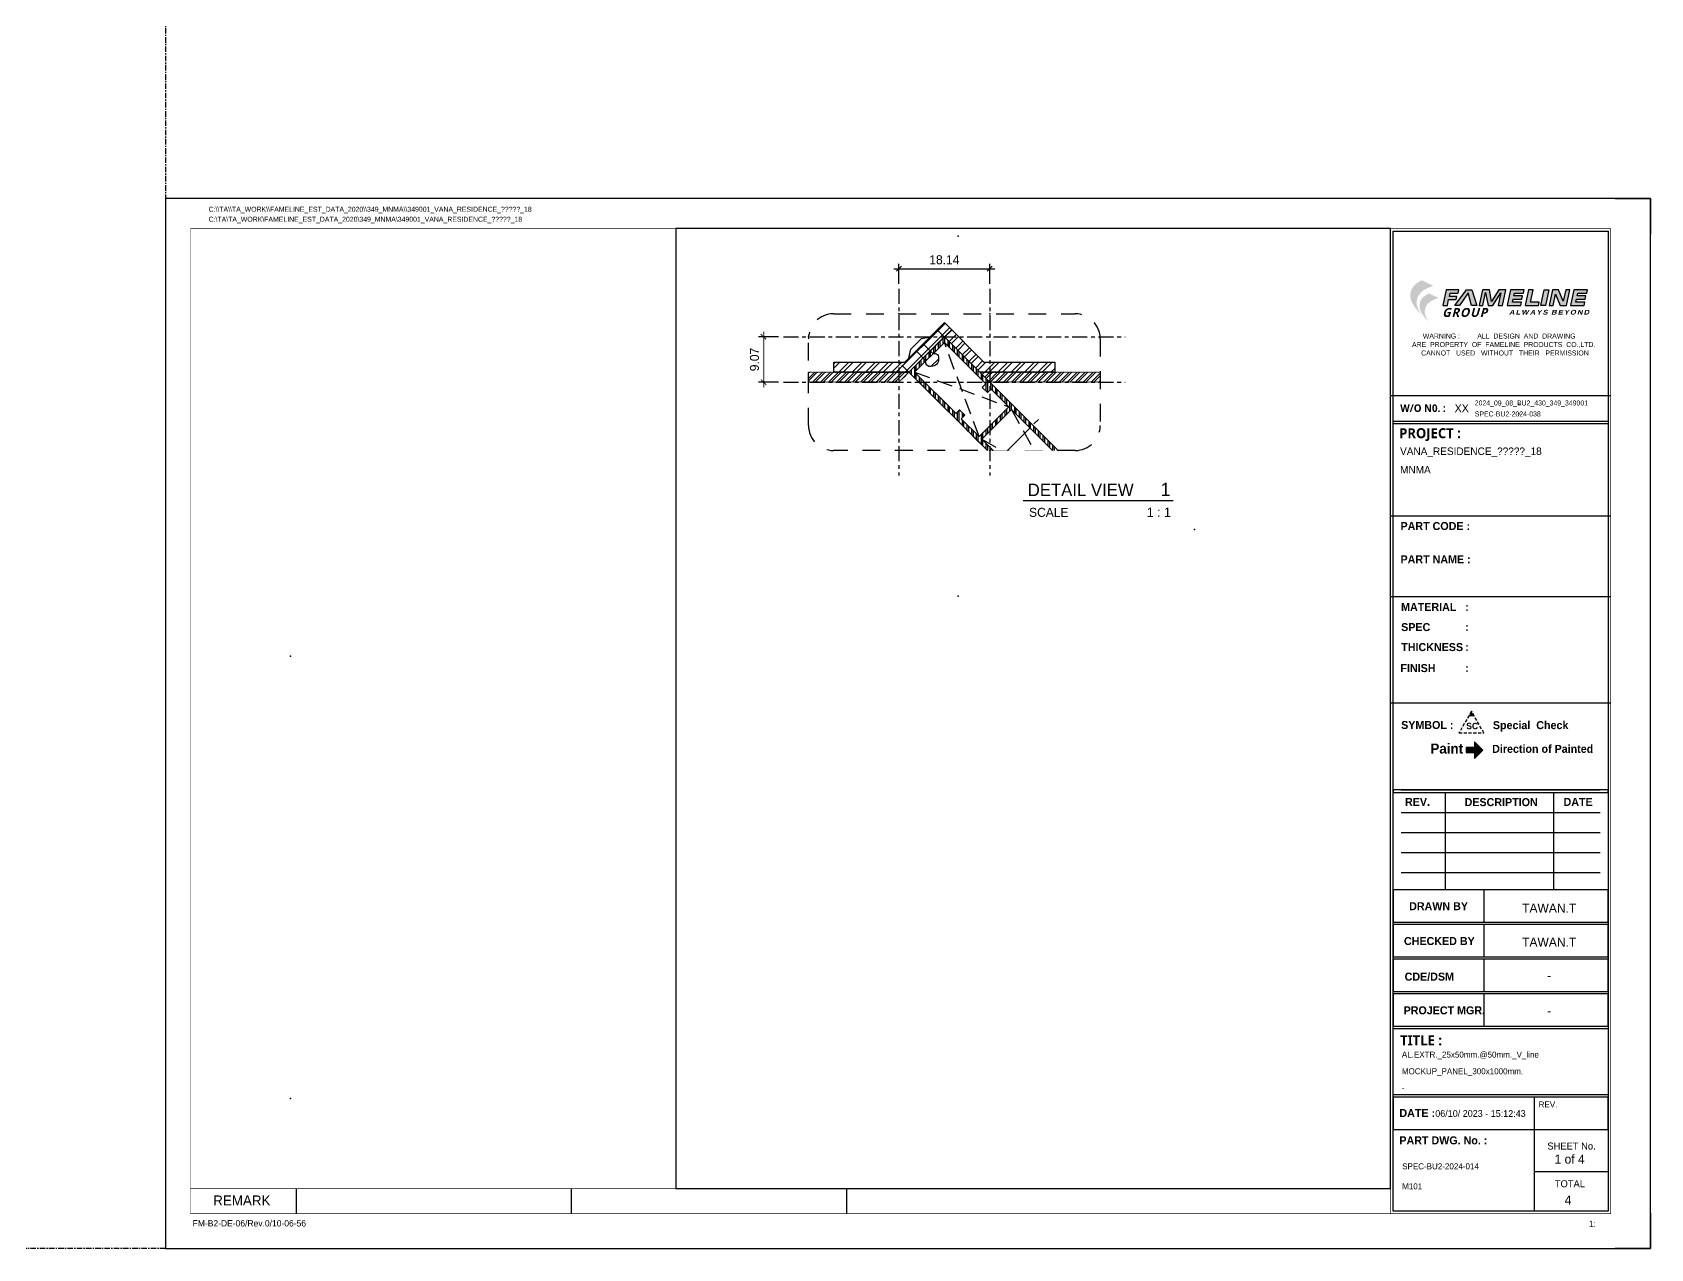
# Model space of a CAD drawing. Header units: millimetres. Extents: x -244126 to 368105, y -173968 to 259060.
# Drawn here: x -6810.9 to -6487.3, y 4444.5 to 4687.7 of the extents above; entities that cross this region are included whole.
import ezdxf
from ezdxf.enums import TextEntityAlignment as Align
from ezdxf.xclip import XClip

# ---------------------------------------------------------------- set-up
doc = ezdxf.new("R2010")
doc.units = ezdxf.units.MM
doc.header["$MEASUREMENT"] = 0
doc.header["$XCLIPFRAME"] = 0
for name, pattern in [('005_GG_TA_LINE', [13.75, 5, -1.25, 1.25, -1.25, 5]), ('ACAD_ISO04W100', [30, 24, -3, 0, -3]), ('BORDER2', [22.225, 6.35, -3.175, 6.35, -3.175, 0, -3.175]), ('CENTER', [2, 1.25, -0.25, 0.25, -0.25]), ('HIDDEN', [9.525, 6.35, -3.175]), ('TA_G_001.00_GG_TA_L_INE', [2.95, 1.1, -0.25, 0.25, -0.25, 1.1]), ('TA_GL_000.00010', [0.000275, 0.0001, -2.5e-05, 2.5e-05, -2.5e-05, 0.0001]), ('TA_GL_003.00000', [8.25, 3, -0.75, 0.75, -0.75, 3]), ('TA_HL_001.00', [6.5, 3.55, -2.95])]:
    doc.linetypes.add(name, pattern=pattern)
for name, color, linetype in [('000 - D I M', 6, 'Continuous'), ('000 - D I M 0.25', 6, 'Continuous'), ('000 - GRID', 8, 'CENTER'), ('000 - H A T C H', 8, 'Continuous'), ('000 - H I D D E N', 7, 'Continuous'), ('000 - L I N E 0.1', 1, 'Continuous'), ('000 - SYMBOL CON', 1, 'Continuous'), ('000 - T E X T', 4, 'Continuous'), ('000 - TITLEBLOCK', 4, 'Continuous'), ('000 - WIPEOUT', 250, 'Continuous'), ('001 - ASCESSORIES', 1, 'Continuous'), ('A04_TUBE SERIES', 7, 'Continuous'), ('FL-Support ii', 5, 'Continuous'), ('T E X T', 4, 'Continuous')]:
    doc.layers.add(name, color=color, linetype=linetype)
doc.styles.add('BROWALLIA', font='BrowalliaUPC.ttf')
doc.styles.add('century gothic111111', font='CordiaUPC.ttf')
doc.styles.add('Cetury Gothic', font='GOTHIC.TTF')
doc.styles.add('CORDIA', font='cordia.shx')
doc.styles.add('MtXpl_Century_Gothic', font='GOTHICB.TTF')
doc.styles.add('MtXpl_Malgun_Gothic', font='malgunbd.ttf')
doc.styles.add('TA', font='Cordia New.ttf', dxfattribs={"height": 4.5})
doc.dimstyles.new('DIM E-E', dxfattribs={"dimscale": 2, "dimtxt": 0.18, "dimasz": 0.1, "dimexe": 0.1, "dimexo": 0.1, "dimgap": 0.09, "dimtad": 1, "dimtoh": 1, "dimzin": 0, "dimdsep": 46, "dimtxsty": 'CORDIA', "dimblk": 'OBLIQUE', "dimcen": 0.1, "dimdle": 0.1, "dimclrd": 40, "dimclre": 140, "dimclrt": 3, "dimadec": 0, "dimazin": 0, "dimtfac": 1, "dimtix": 1, "dimtmove": 2, "dimatfit": 3, "dimfxl": 1, "dimtolj": 1, "dimtzin": 0, "dimarcsym": 0})
pattern_1 = [(45, (-815.4195, -1655.0021), (-0.79549513, 0.79549513), []), (45, (-814.8891, -1655.0021), (-0.79549513, 0.79549513), [])]

# ---------------------------------------------------------------- blocks, each defined once
blk = doc.blocks.new('A$Cfd196da9')
at = {"color": 0, "linetype": 'ByBlock', "const_width": 0.1}
blk.add_lwpolyline([(-143.5, -98), (96.5, -98), (96.5, 99), (-143.5, 99)], close=True, dxfattribs=at)
blk = doc.blocks.new('NEW LOGO FAMELINE')
h = blk.add_hatch(color=3)
h.dxf.hatch_style = 1
h.set_gradient(color1=(51, 51, 51), color2=(132, 132, 132), tint=1, name='INVHEMISPHERICAL')
edge = h.paths.add_edge_path()
edge.add_spline(control_points=[(167, -151.3), (166.2, -150.2), (164.6, -148), (161.9, -143.2), (159.3, -137.4), (158.4, -130.6), (159.4, -124.4), (161.9, -118.6), (166.8, -112.3), (175.3, -106.8), (182.7, -104.2), (186.7, -102.7)], knot_values=[0, 0, 0, 0, 3.999368, 8.221458, 16.423435, 22.935826, 28.683381, 35.030362, 41.70231, 52.106571, 65.045306, 65.045306, 65.045306, 65.045306], degree=3, periodic=0)
edge.add_line((186.7, -102.7), (167.5, -93.5))
edge.add_spline(control_points=[(167.5, -93.5), (165.3, -94.5), (160.7, -96.8), (154.8, -101.7), (150.3, -107.6), (148, -114.3), (147.8, -121.1), (149.6, -128.8), (153.3, -135.6), (157.9, -141.6), (162.1, -146.7), (165.3, -149.7), (167, -151.3)], knot_values=[0, 0, 0, 0, 7.114643, 15.455222, 22.761373, 29.246418, 36.248595, 42.954952, 52.716962, 59.173886, 65.493194, 72.469008, 72.469008, 72.469008, 72.469008], degree=3, periodic=0)
edge = h.paths.add_edge_path(flags=16)
edge.add_spline(control_points=[(174.4, -106.3), (174.1, -106.2), (172.5, -105.6), (168.6, -105.4), (162.7, -105.8), (156.2, -106.9), (152.6, -109.1), (151, -110.1)], knot_values=[0, 0, 0, 0, 1.056476, 5.025479, 11.599149, 18.811417, 24.352285, 24.352285, 24.352285, 24.352285], degree=3, periodic=0)
edge.add_spline(control_points=[(151, -110.1), (151.1, -109.8), (151.2, -109.5), (151.8, -108.3), (152.4, -107.3), (153.9, -105.1), (154.9, -104), (157.1, -101.7), (158.4, -100.5), (160.4, -99), (161.1, -98.5), (162.6, -97.6), (163.3, -97.1), (164.9, -96.2), (165.8, -95.8), (167, -95.2), (167.2, -95.1), (167.5, -95)], knot_values=[0.636744, 0.636744, 0.636744, 0.636744, 1.528083, 1.528083, 5.150301, 5.150301, 9.845601, 9.845601, 15.15015, 15.15015, 17.802424, 17.802424, 20.454698, 20.454698, 23.491903, 23.491903, 24.373762, 24.373762, 24.373762, 24.373762], degree=3, periodic=0)
edge.add_line((167.5, -95), (183.3, -102.6))
edge.add_spline(control_points=[(183.3, -102.6), (182.4, -102.9), (181.5, -103.2), (178.6, -104.4), (176.5, -105.2), (174.4, -106.3)], knot_values=[3.151221, 3.151221, 3.151221, 3.151221, 5.963358, 5.963358, 12.618488, 12.618488, 12.618488, 12.618488], degree=3, periodic=0)
h = blk.add_hatch(color=253)
h.dxf.hatch_style = 1
edge = h.paths.add_edge_path()
edge.add_spline(control_points=[(167.5, -95), (167.2, -95.1), (167, -95.2), (165.8, -95.8), (164.9, -96.2), (163.3, -97.1), (162.6, -97.6), (161.1, -98.5), (160.4, -99), (158.4, -100.5), (157.1, -101.7), (154.9, -104), (153.9, -105.1), (152.4, -107.3), (151.8, -108.3), (151.2, -109.5), (151.1, -109.8), (151, -110.1)], knot_values=[0.636744, 0.636744, 0.636744, 0.636744, 1.518603, 1.518603, 4.555808, 4.555808, 7.208082, 7.208082, 9.860357, 9.860357, 15.164905, 15.164905, 19.860205, 19.860205, 23.482423, 23.482423, 24.373762, 24.373762, 24.373762, 24.373762], degree=3, periodic=0)
edge.add_spline(control_points=[(151, -110.1), (152.6, -109.1), (156.2, -106.9), (162.7, -105.8), (168.6, -105.4), (172.5, -105.6), (174.1, -106.2), (174.4, -106.3)], knot_values=[0, 0, 0, 0, 5.540868, 12.753135, 19.326806, 23.295809, 24.352285, 24.352285, 24.352285, 24.352285], degree=3, periodic=0)
edge.add_spline(control_points=[(174.4, -106.3), (176.5, -105.2), (178.6, -104.4), (181.5, -103.2), (182.4, -102.9), (183.3, -102.6)], knot_values=[3.151221, 3.151221, 3.151221, 3.151221, 9.806351, 9.806351, 12.618488, 12.618488, 12.618488, 12.618488], degree=3, periodic=0)
edge.add_line((183.3, -102.6), (167.5, -95))
edge = h.paths.add_edge_path()
edge.add_spline(control_points=[(179.5, -116.8), (179.3, -116.9), (179.1, -117), (178.1, -117.4), (177.4, -117.8), (176, -118.5), (175.4, -118.9), (174.3, -119.6), (173.7, -120), (172, -121.3), (171, -122.3), (169.1, -124.2), (168.3, -125.1), (167.1, -126.9), (166.6, -127.7), (166.1, -128.8), (166, -129), (165.9, -129.2)], knot_values=[0.636744, 0.636744, 0.636744, 0.636744, 1.518603, 1.518603, 4.555808, 4.555808, 7.208082, 7.208082, 9.860357, 9.860357, 15.164905, 15.164905, 19.860205, 19.860205, 23.482423, 23.482423, 24.373762, 24.373762, 24.373762, 24.373762], degree=3, periodic=0)
edge.add_spline(control_points=[(165.9, -129.2), (166.3, -129), (166.6, -128.7), (167, -128.5)], knot_values=[0, 0, 0, 0, 1.522018, 1.522018, 1.522018, 1.522018], degree=3, periodic=0)
edge.add_spline(control_points=[(167, -128.5), (167.7, -128.1), (168.5, -127.7), (169.2, -127.3)], knot_values=[1.522018, 1.522018, 1.522018, 1.522018, 4.566053, 4.566053, 4.566053, 4.566053], degree=3, periodic=0)
edge.add_spline(control_points=[(169.2, -127.3), (169.5, -127.2), (170.2, -126.9), (171, -126.6), (171.6, -126.5)], knot_values=[4.566053, 4.566053, 4.566053, 4.566053, 5.540868, 7.610089, 7.610089, 7.610089, 7.610089], degree=3, periodic=0)
edge.add_spline(control_points=[(171.6, -126.5), (172.4, -126.3), (173.2, -126.1), (174, -126)], knot_values=[7.610089, 7.610089, 7.610089, 7.610089, 10.654125, 10.654125, 10.654125, 10.654125], degree=3, periodic=0)
edge.add_spline(control_points=[(174, -126), (174.6, -125.9), (175.8, -125.7), (177.1, -125.6), (177.8, -125.5)], knot_values=[10.654125, 10.654125, 10.654125, 10.654125, 12.753135, 15.220178, 15.220178, 15.220178, 15.220178], degree=3, periodic=0)
edge.add_spline(control_points=[(177.8, -125.5), (178.9, -125.5), (180.1, -125.4), (181.4, -125.4), (181.5, -125.4)], knot_values=[15.220178, 15.220178, 15.220178, 15.220178, 19.326806, 19.786231, 19.786231, 19.786231, 19.786231], degree=3, periodic=0)
edge.add_spline(control_points=[(181.5, -125.4), (182.1, -125.5), (182.8, -125.5), (183.4, -125.6)], knot_values=[19.786231, 19.786231, 19.786231, 19.786231, 22.069258, 22.069258, 22.069258, 22.069258], degree=3, periodic=0)
edge.add_spline(control_points=[(183.4, -125.6), (183.7, -125.6), (184.1, -125.7), (184.5, -125.8), (184.6, -125.9)], knot_values=[22.069258, 22.069258, 22.069258, 22.069258, 23.295809, 23.591276, 23.591276, 23.591276, 23.591276], degree=3, periodic=0)
edge.add_spline(control_points=[(184.6, -125.9), (184.8, -125.9), (185, -126), (185.2, -126.1)], knot_values=[23.591276, 23.591276, 23.591276, 23.591276, 24.352285, 24.352285, 24.352285, 24.352285], degree=3, periodic=0)
edge.add_spline(control_points=[(185.2, -126.1), (186.9, -125.2), (188.6, -124.5), (191, -123.5), (191.8, -123.3), (192.5, -123)], knot_values=[3.151221, 3.151221, 3.151221, 3.151221, 9.806351, 9.806351, 12.618488, 12.618488, 12.618488, 12.618488], degree=3, periodic=0)
edge.add_line((192.5, -123), (179.5, -116.8))
h = blk.add_hatch(color=3)
h.dxf.hatch_style = 1
h.set_gradient(color1=(51, 51, 51), color2=(132, 132, 132), tint=1, name='INVHEMISPHERICAL')
edge = h.paths.add_edge_path()
edge.add_spline(control_points=[(179.1, -163.1), (178.5, -162.2), (177.2, -160.4), (174.9, -156.5), (172.8, -151.7), (172, -146), (172.8, -140.9), (174.9, -136.2), (178.9, -131), (185.9, -126.5), (192, -124.3), (195.3, -123.1)], knot_values=[0, 0, 0, 0, 3.28902, 6.761203, 13.506384, 18.862075, 23.588778, 28.808439, 34.295348, 42.851654, 53.492273, 53.492273, 53.492273, 53.492273], degree=3, periodic=0)
edge.add_line((195.3, -123.1), (179.5, -115.6))
edge.add_spline(control_points=[(179.5, -115.6), (177.7, -116.4), (173.9, -118.3), (169.1, -122.3), (165.3, -127.2), (163.4, -132.7), (163.3, -138.3), (164.8, -144.6), (167.9, -150.2), (171.6, -155.1), (175.1, -159.3), (177.7, -161.8), (179.1, -163.1)], knot_values=[0, 0, 0, 0, 5.850974, 12.71014, 18.718608, 24.051811, 29.810295, 35.325501, 43.35363, 48.663707, 53.86061, 59.597414, 59.597414, 59.597414, 59.597414], degree=3, periodic=0)
edge = h.paths.add_edge_path(flags=16)
edge.add_spline(control_points=[(171.6, -126.5), (171, -126.6), (170.2, -126.9), (169.5, -127.2), (169.2, -127.3)], knot_values=[4.566053, 4.566053, 4.566053, 4.566053, 6.635274, 7.610089, 7.610089, 7.610089, 7.610089], degree=3, periodic=0)
edge.add_spline(control_points=[(169.2, -127.3), (168.5, -127.7), (167.7, -128.1), (167, -128.5)], knot_values=[1.522018, 1.522018, 1.522018, 1.522018, 4.566053, 4.566053, 4.566053, 4.566053], degree=3, periodic=0)
edge.add_spline(control_points=[(167, -128.5), (166.6, -128.7), (166.3, -129), (165.9, -129.2)], knot_values=[0, 0, 0, 0, 1.522018, 1.522018, 1.522018, 1.522018], degree=3, periodic=0)
edge.add_spline(control_points=[(165.9, -129.2), (166, -129), (166.1, -128.8), (166.6, -127.7), (167.1, -126.9), (168.3, -125.1), (169.1, -124.2), (171, -122.3), (172, -121.3), (173.7, -120), (174.3, -119.6), (175.4, -118.9), (176, -118.5), (177.4, -117.8), (178.1, -117.4), (179.1, -117), (179.3, -116.9), (179.5, -116.8)], knot_values=[0.636744, 0.636744, 0.636744, 0.636744, 1.528083, 1.528083, 5.150301, 5.150301, 9.845601, 9.845601, 15.15015, 15.15015, 17.802424, 17.802424, 20.454698, 20.454698, 23.491903, 23.491903, 24.373762, 24.373762, 24.373762, 24.373762], degree=3, periodic=0)
edge.add_line((179.5, -116.8), (192.5, -123))
edge.add_spline(control_points=[(192.5, -123), (191.8, -123.3), (191, -123.5), (188.6, -124.5), (186.9, -125.2), (185.2, -126.1)], knot_values=[3.151221, 3.151221, 3.151221, 3.151221, 5.963358, 5.963358, 12.618488, 12.618488, 12.618488, 12.618488], degree=3, periodic=0)
edge.add_spline(control_points=[(185.2, -126.1), (185, -126), (184.8, -125.9), (184.6, -125.9)], knot_values=[23.591276, 23.591276, 23.591276, 23.591276, 24.352285, 24.352285, 24.352285, 24.352285], degree=3, periodic=0)
edge.add_spline(control_points=[(184.6, -125.9), (184.5, -125.8), (184.1, -125.7), (183.7, -125.6), (183.4, -125.6)], knot_values=[22.069258, 22.069258, 22.069258, 22.069258, 22.364725, 23.591276, 23.591276, 23.591276, 23.591276], degree=3, periodic=0)
edge.add_spline(control_points=[(183.4, -125.6), (182.8, -125.5), (182.1, -125.5), (181.5, -125.4)], knot_values=[19.786231, 19.786231, 19.786231, 19.786231, 22.069258, 22.069258, 22.069258, 22.069258], degree=3, periodic=0)
edge.add_spline(control_points=[(181.5, -125.4), (181.4, -125.4), (180.1, -125.4), (178.9, -125.5), (177.8, -125.5)], knot_values=[15.220178, 15.220178, 15.220178, 15.220178, 15.679604, 19.786231, 19.786231, 19.786231, 19.786231], degree=3, periodic=0)
edge.add_spline(control_points=[(177.8, -125.5), (177.1, -125.6), (175.8, -125.7), (174.6, -125.9), (174, -126)], knot_values=[10.654125, 10.654125, 10.654125, 10.654125, 13.121167, 15.220178, 15.220178, 15.220178, 15.220178], degree=3, periodic=0)
edge.add_spline(control_points=[(174, -126), (173.2, -126.1), (172.4, -126.3), (171.6, -126.5)], knot_values=[7.610089, 7.610089, 7.610089, 7.610089, 10.654125, 10.654125, 10.654125, 10.654125], degree=3, periodic=0)
blk = doc.blocks.new('*U1677')
h = blk.add_hatch(color=3)
h.dxf.hatch_style = 1
h.paths.add_polyline_path([(255.44, 188.63), (256.36, 188.63), (256.61, 189.8), (258.13, 189.8), (258.27, 190.45), (256.75, 190.45), (256.89, 191.11), (258.53, 191.11), (258.67, 191.78), (256.11, 191.78)])
h.paths.add_polyline_path([(257.82, 188.63), (258.75, 188.63), (260.53, 191.17), (261.19, 188.63), (262.22, 188.63), (261.25, 191.78), (260.17, 191.78)])
h.paths.add_polyline_path([(264.01, 191.2), (264.53, 188.63), (265.47, 188.63), (267.07, 191.19), (266.52, 188.63), (267.37, 188.63), (268.04, 191.78), (266.67, 191.78), (265.2, 189.42), (264.75, 191.78), (263.36, 191.78), (262.69, 188.63), (263.46, 188.63)])
h.paths.add_polyline_path([(268.34, 188.63), (271.06, 188.63), (271.21, 189.29), (269.4, 189.29), (269.54, 189.91), (271.23, 189.91), (271.36, 190.53), (269.67, 190.53), (269.79, 191.11), (271.59, 191.11), (271.73, 191.78), (269.01, 191.78)])
h.paths.add_polyline_path([(271.91, 188.63), (274.59, 188.63), (274.73, 189.29), (272.95, 189.29), (273.48, 191.78), (272.58, 191.78)])
h.paths.add_polyline_path([(275.06, 188.63), (275.96, 188.63), (276.63, 191.78), (275.73, 191.78)])
h.paths.add_polyline_path([(276.69, 188.63), (277.5, 188.63), (277.99, 190.9), (278.94, 188.63), (280.15, 188.63), (280.82, 191.78), (280.01, 191.78), (279.52, 189.47), (278.55, 191.78), (277.36, 191.78)])
h.paths.add_polyline_path([(280.99, 188.63), (283.71, 188.63), (283.86, 189.29), (282.05, 189.29), (282.19, 189.91), (283.88, 189.91), (284.01, 190.53), (282.32, 190.53), (282.44, 191.11), (284.24, 191.11), (284.38, 191.78), (281.66, 191.78)])
h = blk.add_hatch(color=150)
h.dxf.hatch_style = 1
h.paths.add_polyline_path([(261.17, 107.48), (260.59, 106.48), (261.75, 106.48)])
at = {"layer": 'FL-Support ii'}
blk.add_hatch(color=1, dxfattribs=at).paths.add_polyline_path([(261.76, 100.21), (261.76, 101.38), (263.43, 99.71), (261.76, 98.04), (261.76, 99.21), (260.09, 99.21), (260.09, 100.21)])
at = {"color": 3, "linetype": 'Continuous'}
for p, q in [((245, 170.65), (289, 170.65)), ((245, 146.57), (289, 146.57)), ((289, 130.36), (245, 130.36)), ((289, 130.36), (245, 130.36)), ((289, 109.12), (245, 109.12)), ((255.9, 91.23), (255.9, 71.73)), ((277.6, 91.23), (277.6, 71.73)), ((247.1, 87.23), (286.9, 87.23)), ((263.62, 71.73), (263.62, 65.3)), ((263.62, 64.8), (263.62, 58.38)), ((263.62, 57.88), (263.62, 51.45)), ((263.62, 50.95), (263.62, 44.52)), ((273.7, 30.29), (273.7, 23.86)), ((273.7, 23.86), (273.7, 7.5)), ((273.7, 15.43), (288.5, 15.43))]:
    blk.add_line(p, q, dxfattribs=at)
at = {"color": 8, "linetype": 'Continuous'}
for p, q in [((247.1, 91.73), (286.9, 91.73)), ((247.1, 83.23), (286.9, 83.23)), ((247.1, 79.23), (286.9, 79.23)), ((247.1, 75.23), (286.9, 75.23))]:
    blk.add_line(p, q, dxfattribs=at)
at = {"color": 3}
for points in [[(258.67, 191.78), (256.11, 191.78), (255.44, 188.63), (256.36, 188.63), (256.61, 189.8), (258.13, 189.8), (258.27, 190.45), (256.75, 190.45), (256.89, 191.11), (258.53, 191.11), (258.67, 191.78)], [(257.82, 188.63), (260.17, 191.78), (261.25, 191.78), (262.22, 188.63), (261.19, 188.63), (260.53, 191.17), (258.75, 188.63), (257.82, 188.63)], [(262.69, 188.63), (263.46, 188.63), (264.01, 191.2), (264.53, 188.63), (265.47, 188.63), (267.07, 191.19), (266.52, 188.63), (267.37, 188.63), (268.04, 191.78), (266.67, 191.78), (265.2, 189.42), (264.75, 191.78), (263.36, 191.78), (262.69, 188.63)], [(273.48, 191.78), (272.58, 191.78), (271.91, 188.63), (274.59, 188.63), (274.73, 189.29), (272.95, 189.29), (273.48, 191.78)], [(275.73, 191.78), (276.63, 191.78), (275.96, 188.63), (275.06, 188.63), (275.73, 191.78)], [(276.69, 188.63), (277.5, 188.63), (277.99, 190.9), (278.94, 188.63), (280.15, 188.63), (280.82, 191.78), (280.01, 191.78), (279.52, 189.47), (278.55, 191.78), (277.36, 191.78), (276.69, 188.63)]]:
    blk.add_lwpolyline(points, dxfattribs=at)
for points in [[(269.79, 191.11), (271.59, 191.11), (271.73, 191.78), (269.01, 191.78), (268.34, 188.63), (271.06, 188.63), (271.21, 189.29), (269.4, 189.29), (269.54, 189.91), (271.23, 189.91), (271.36, 190.53), (269.67, 190.53)], [(282.44, 191.11), (284.24, 191.11), (284.38, 191.78), (281.66, 191.78), (280.99, 188.63), (283.71, 188.63), (283.86, 189.29), (282.05, 189.29), (282.19, 189.91), (283.88, 189.91), (284.01, 190.53), (282.32, 190.53)]]:
    blk.add_lwpolyline(points, close=True, dxfattribs=at)
at = {"color": 3, "linetype": 'Continuous'}
for points in [[(288.5, 165.48), (288.5, 164.98), (245.5, 164.98), (245.5, 165.48)], [(288.5, 91.23), (288.5, 91.73), (245.5, 91.73), (245.5, 91.23)], [(288.5, 65.3), (288.5, 71.73), (245.5, 71.73), (245.5, 65.3)], [(288.5, 58.38), (288.5, 64.8), (245.5, 64.8), (245.5, 58.38)], [(288.5, 51.45), (288.5, 57.88), (245.5, 57.88), (245.5, 51.45)], [(288.5, 44.52), (288.5, 50.95), (245.5, 50.95), (245.5, 44.52)], [(288.5, 44.02), (288.5, 30.79), (245.5, 30.79), (245.5, 44.02)], [(288.5, 23.86), (288.5, 30.29), (245.5, 30.29), (245.5, 23.86)], [(288.5, 23.86), (288.5, 7.5), (245.5, 7.5), (245.5, 23.86)]]:
    blk.add_lwpolyline(points, close=True, dxfattribs=at)
at = {"color": 150, "linetype": 'HIDDEN', "ltscale": 0.1}
blk.add_lwpolyline([(258.67, 103.15), (263.67, 103.15), (261.17, 107.48), (258.67, 103.15)], dxfattribs=at)
for p in [(158.5, 202.5), (270.65, 168.8), (270.65, 166.94), (158.5, 130.5)]:
    blk.add_point(p)
at = {"linetype": '005_GG_TA_LINE'}
for p in [(25, 118.5), (25, 30)]:
    blk.add_point(p, dxfattribs=at)
at = {"layer": '000 - L I N E 0.1', "color": 21, "linetype": 'Continuous'}
for points in [[(7.12, 210), (0, 210), (0, 202.88)], [(289.88, 210), (297, 210), (297, 202.88)], [(0, 7.12), (0, 0), (7.12, 0)], [(297, 7.12), (297, 0), (289.88, 0)]]:
    blk.add_lwpolyline(points, dxfattribs=at)
at = {"layer": '000 - T E X T', "color": 3}
for p, q in [((26.15, 12), (26.15, 7)), ((81.19, 7), (81.19, 12)), ((136.23, 7), (136.23, 12))]:
    blk.add_line(p, q, dxfattribs=at)
at = {"layer": '000 - T E X T', "color": 3, "const_width": 0.1}
blk.add_lwpolyline([(289, 7), (245, 7), (245, 204), (289, 204)], close=True, dxfattribs=at)
at = {"layer": '000 - T E X T', "color": 3}
blk.add_lwpolyline([(288.5, 7.5), (245.5, 7.5), (245.5, 203.5), (288.5, 203.5)], close=True, dxfattribs=at)
at = {"layer": '000 - T E X T', "color": 3, "const_width": 0.1}
blk.add_lwpolyline([(5, 12), (245, 12)], dxfattribs=at)
at = {"layer": '000 - TITLEBLOCK', "color": 250}
blk.add_lwpolyline([(0, 0), (297, 0), (297, 210), (0, 210)], close=True, dxfattribs=at)
at = {"layer": 'FL-Support ii', "color": 5}
blk.add_lwpolyline([(261.76, 98.04), (263.43, 99.71), (261.76, 101.38), (261.76, 100.21), (260.09, 100.21), (260.09, 99.21), (261.76, 99.21)], close=True, dxfattribs=at)
at = {"color": 3, "xscale": 0.1189557145183746, "yscale": 0.1189557145183746, "zscale": 0.1189557145183746}
blk.add_blockref('NEW LOGO FAMELINE', (231.34, 204.79), dxfattribs=at)
at = {"layer": '000 - T E X T', "color": 3}
blk.add_blockref('A$Cfd196da9', (148.5, 105), dxfattribs=at)
at = {"color": 4, "style": 'Cetury Gothic'}
blk.add_text(' 1:', height=1.251, dxfattribs=at).set_placement((284.2, 4.32))
at = {"color": 2, "attachment_point": 1, "style": 'Cetury Gothic'}
for s, width, insert, char_height in [('{\\f@Meiryo UI|b1|i1|c0|p34;\\T1.1;GROUP}', 11.2596, (255.32, 188.13), 1.7843), ('{\\fArial Black|b0|i1|c0|p34;\\T1.2;ALWAYS BEYOND}', 18.2535, (268.68, 187.76), 0.9516)]:
    blk.add_mtext_dynamic_manual_height_columns(s, width=width, gutter_width=2.97, heights=[0], dxfattribs=dict(at, insert=insert, char_height=char_height))
at = {"color": 4, "insert": (9.56, 10.64), "char_height": 2, "width": 114.1235, "attachment_point": 1, "style": 'BROWALLIA'}
blk.add_mtext('{\\fCentury Gothic|b0|i0|c0|p34;REMARK}', dxfattribs=at)
at = {"color": 4, "style": 'TA'}
blk.add_attdef('PAPER_SIZE', text='', height=1.25, dxfattribs=at).set_placement((284.3, 4.99), align=Align.MIDDLE_RIGHT)
blk.add_attdef('SCALE_SIZE', text='', height=1.25, dxfattribs=at).set_placement((286.76, 5.01), align=Align.MIDDLE_LEFT)
at = {"layer": '000 - D I M 0.25', "color": 2, "insert": (259.5, 101.02), "char_height": 2, "width": 67.1136, "attachment_point": 3, "style": 'BROWALLIA'}
blk.add_mtext('{\\fBrowalliaUPC|b1|i0|c222|p34;Paint}', dxfattribs=at)
at = {"layer": '000 - H A T C H', "color": 4, "insert": (5.44, 5.7), "char_height": 1.2714, "attachment_point": 1, "style": 'century gothic111111'}
blk.add_mtext('FM-B2-DE-06/Rev.0/10-06-56', dxfattribs=at)
at = {"layer": '000 - T E X T', "linetype": '005_GG_TA_LINE', "insert": (253.43, 27.7), "char_height": 1.3438, "attachment_point": 1, "style": 'Cetury Gothic'}
blk.add_mtext(' 06/10/ 2023 - 15:12:43 ', dxfattribs=at)
at = {"layer": '000 - T E X T', "color": 250, "style": 'TA'}
for tag, height, p in [('SUPERLINK', 1, (8.63, 207.88)), ('NAMEFILE', 1, (8.63, 205.88)), ('SC', 20, (1.68, 187.61))]:
    blk.add_attdef(tag, text='', height=height, dxfattribs=at).set_placement(p, align=Align.MIDDLE_LEFT)
at = {"layer": '000 - T E X T', "color": 4, "style": 'TA'}
for tag, height, p in [('NAME_JOB_1', 1, (261.83, 169.13)), ('NAME_JOB_2', 1, (261.83, 166.94)), ('NAME_PROJECT_1', 1.5, (246.9, 159.48)), ('NAME_PROJECT_2', 1.5, (246.9, 155.78)), ('NAME_PROJECT_3', 1.5, (246.9, 152.08)), ('CODE_VALUE_1', 0.95, (260.57, 144.56)), ('CODE_VALUE_2', 0.95, (260.57, 141.56)), ('PART_NAME_VALUE_1', 0.95, (260.57, 137.94)), ('PART_NAME_VALUE_2', 0.95, (260.57, 134.94)), ('PART_NAME_VALUE_3', 0.95, (260.57, 131.94)), ('MATTERIAL_VALUE_1', 1.8, (260.98, 128.45)), ('SPEC_VALUE', 1.8, (260.98, 124.34)), ('THICKNESS_VALUE', 1.8, (260.98, 120.26)), ('COATING_VALUE_1', 1.8, (260.98, 116.25)), ('COATING_VALUE_2', 1.8, (260.98, 112.24)), ('NAME_TITLE_1', 1.2, (247.25, 38.81)), ('NAME_TITLE_2', 1.2, (247.25, 35.48)), ('NAME_TITLE_3', 1.2, (247.25, 32.15)), ('DRAWING_NO1', 1.2, (247.31, 16.46)), ('DRAWING_NO2', 1.2, (247.31, 12.46))]:
    blk.add_attdef(tag, text='', height=height, dxfattribs=at).set_placement(p, align=Align.MIDDLE_LEFT)
for tag, p in [('NAME_DAFT', (276.71, 68.11)), ('NAME_CHECKED', (276.71, 61.3)), ('NAME_DESIGNER', (276.71, 54.61)), ('NAME_DESIGN_MGR', (276.71, 47.56))]:
    blk.add_attdef(tag, text='', height=1.8, dxfattribs=at).set_placement(p, align=Align.MIDDLE_CENTER)
for tag, p, height in [('REV', (276.76, 25.12), 1.88), ('NAME_REMARK', (27.64, 8.65), 2)]:
    blk.add_attdef(tag, p, '', height=height, dxfattribs=at)
at = {"layer": '000 - T E X T', "color": 4, "style": 'Cetury Gothic'}
for tag, p in [('SHEET_NO.', (280.79, 17)), ('TOTAL_SHEET_NO.', (280.48, 8.82))]:
    blk.add_attdef(tag, text='', height=1.8, dxfattribs=at).set_placement(p, align=Align.CENTER)
at = {"layer": 'T E X T', "color": 4, "linetype": '005_GG_TA_LINE'}
for s, height, style, p in [('ARE  PROPERTY  OF  FAMELINE  PRODUCTS  CO.,LTD.', 1, 'Cetury Gothic', (249.28, 180.32)), (' WARNING :         ALL  DESIGN  AND  DRAWING', 1, 'Cetury Gothic', (251.06, 182.02)), (' CANNOT   USED   WITHOUT   THEIR   PERMISSION', 1, 'Cetury Gothic', (250.72, 178.63)), ('W/O N0. :', 1.5, 'MtXpl_Malgun_Gothic', (246.93, 167.35)), ('XX', 1.6, 'Cetury Gothic', (257.8, 167.28)), ('PROJECT :', 2, 'MtXpl_Malgun_Gothic', (246.71, 162.09)), ('PART CODE :', 1.6, 'MtXpl_Century_Gothic', (246.98, 143.72)), ('PART NAME :', 1.6, 'MtXpl_Century_Gothic', (246.98, 137.07)), ('MATERIAL', 1.6, 'MtXpl_Century_Gothic', (247.1, 127.55)), (':', 1.6, 'MtXpl_Century_Gothic', (259.91, 127.55)), ('SPEC', 1.6, 'MtXpl_Century_Gothic', (247.11, 123.51)), (':', 1.6, 'MtXpl_Century_Gothic', (259.91, 123.55)), ('THICKNESS', 1.6, 'MtXpl_Century_Gothic', (247.13, 119.51)), (':', 1.6, 'MtXpl_Century_Gothic', (259.91, 119.55)), ('FINISH', 1.6, 'MtXpl_Century_Gothic', (246.97, 115.31)), (':', 1.6, 'MtXpl_Century_Gothic', (259.91, 115.35)), ('SYMBOL :', 1.6, 'MtXpl_Century_Gothic', (247.11, 103.93)), ('Special  Check', 1.6, 'MtXpl_Century_Gothic', (265.45, 103.9)), ('Direction of Painted', 1.6, 'MtXpl_Century_Gothic', (265.31, 99.16)), ('REV.', 1.6, 'MtXpl_Century_Gothic', (247.88, 88.55)), ('DESCRIPTION', 1.6, 'MtXpl_Century_Gothic', (259.8, 88.5)), ('DATE', 1.6, 'MtXpl_Century_Gothic', (279.59, 88.55)), ('DRAWN BY', 1.6, 'MtXpl_Century_Gothic', (248.71, 67.69)), ('CHECKED BY', 1.6, 'MtXpl_Century_Gothic', (247.68, 60.72)), ('CDE/DSM', 1.6, 'MtXpl_Century_Gothic', (247.81, 53.6)), ('PROJECT MGR.', 1.6, 'MtXpl_Century_Gothic', (247.6, 46.86)), ('TITLE :', 2, 'MtXpl_Malgun_Gothic', (246.9, 40.66)), ('REV.', 1.2, 'Cetury Gothic', (274.61, 28.23)), ('DATE :', 1.6, 'MtXpl_Century_Gothic', (246.76, 26.32)), ('PART DWG. No. :', 1.6, 'MtXpl_Century_Gothic', (246.76, 20.86)), ('SHEET No.', 1.4, 'Cetury Gothic', (276.34, 19.82)), ('TOTAL', 1.4, 'Cetury Gothic', (277.84, 12.28))]:
    blk.add_text(s, height=height, dxfattribs=dict(at, style=style)).set_placement(p)
at = {"layer": 'T E X T', "color": 150, "insert": (260.12, 105.16), "char_height": 1.28, "attachment_point": 1, "style": 'Cetury Gothic'}
blk.add_mtext('{\\fCentury Gothic|b1|i0|c0|p34;SC}', dxfattribs=at)
blk = doc.blocks.new('*U448')
at = {"color": 3}
blk.add_point((0, -27.34), dxfattribs=at)
at = {"layer": '000 - GRID', "color": 0, "linetype": 'ByBlock'}
blk.add_line((0, 5), (0, -32.34), dxfattribs=at)
at = {"layer": '000 - GRID', "color": 0}
blk.add_point((0, 0), dxfattribs=at)
at = {"style": 'TA', "flags": 1}
blk.add_attdef('LOCATION', (6, 6), '', height=4.5, dxfattribs=at)
blk = doc.blocks.new('*U449')
at = {"color": 3}
blk.add_point((0, -58.34), dxfattribs=at)
at = {"layer": '000 - GRID', "color": 0, "linetype": 'ByBlock'}
blk.add_line((0, 5), (0, -63.34), dxfattribs=at)
at = {"layer": '000 - GRID', "color": 0}
blk.add_point((0, 0), dxfattribs=at)
at = {"style": 'TA', "flags": 1}
blk.add_attdef('LOCATION', (6, 6), '', height=4.5, dxfattribs=at)
blk = doc.blocks.new('*U1545')
at = {"layer": '001 - ASCESSORIES', "color": 0}
for p, q in [((-0.001, -0.0028), (-0.001, 0)), ((0.001, -0.0028), (0.001, 0))]:
    blk.add_line(p, q, dxfattribs=at)
blk.add_lwpolyline([(-0.0015, 0.001), (0.0015, 0.001), (0.003, 0), (-0.003, 0)], close=True, dxfattribs=at)
blk.add_lwpolyline([(-0.001, -0.0043), (0.001, -0.0043, -0.5), (-0.001, -0.0043, -0.666667), (-0.001, -0.0028), (0.001, -0.0028, -0.666667), (0.001, -0.0043)], format="xyb", dxfattribs=at)
blk = doc.blocks.new('001 - 2050AT')
at = {"layer": '000 - H A T C H'}
h = blk.add_hatch(dxfattribs=at)
h.set_pattern_fill('ANGLE', color=256)
h.set_pattern_definition([(0, (-36922.762, -12998.989), (0, 6.985), [5.08, -1.905]), (90, (-36922.762, -12998.989), (-6.985, 4e-16), [5.08, -1.905])])
h.paths.add_polyline_path([(15, -40), (5, -40), (5, -41), (14, -41), (14, -49), (5, -49), (5, -50), (15, -50)])
h.paths.add_polyline_path([(5, 0), (-5, 0), (-5, -25), (-4.2, -25), (-4.2, -19.8), (4.2, -19.8), (4.2, -25), (5, -25)])
h.paths.add_polyline_path([(4.2, -19), (-4.2, -19), (-4.2, -14), (-3.2, -14), (-3.2, -12.5), (-4.2, -12.5), (-4.2, -0.8), (4.2, -0.8), (4.2, -12.5), (3.2, -12.5), (3.2, -14), (4.2, -14)], flags=16)
at = {"layer": '000 - GRID', "color": 250, "ltscale": 5}
for p, q in [((-7, 0), (7, 0)), ((-5, 2), (-5, -52)), ((5, 2), (5, -52)), ((15, -38.69), (15, -52)), ((17, -40), (2.2, -40)), ((-7, -50), (17, -50))]:
    blk.add_line(p, q, dxfattribs=at)
blk.add_wipeout([(-5, 0), (5, 0), (5, -40), (15, -40), (15, -50), (-5, -50)]).dxf.layer = '000 - WIPEOUT'
at = {"layer": '000 - H A T C H'}
h = blk.add_hatch(dxfattribs=at)
h.set_pattern_fill('ANSI32', color=256, scale=0.1)
h.set_pattern_definition([(45, (-36922.7618, -12998.9889), (-0.67351921, 0.67351921), []), (45, (-36922.3128, -12998.9889), (-0.67351921, 0.67351921), [])])
h.paths.add_polyline_path([(5, 0), (4.2, 0), (-4.2, 0), (-5, 0), (-5, -50), (15, -50), (15, -40), (5, -40)])
h.paths.add_polyline_path([(4.2, -19.8), (4.2, -41), (14, -41), (14, -49), (-4.2, -49), (-4.2, -19.8)], flags=16)
h.paths.add_polyline_path([(-4.2, -19), (-4.2, -14), (-3.2, -14), (-3.2, -12.5), (-4.2, -12.5), (-4.2, -0.8), (4.2, -0.8), (4.2, -12.5), (3.2, -12.5), (3.2, -14), (4.2, -14), (4.2, -19)], flags=16)
at = {"layer": '000 - GRID', "color": 250, "ltscale": 5}
blk.add_line((-7, -25), (7, -25), dxfattribs=at)
at = {"layer": '000 - H I D D E N', "color": 8, "linetype": 'HIDDEN', "ltscale": 0.5}
for p, q in [((-4.2, -0.8), (4.2, -19)), ((-4.2, -19), (4.2, -0.8)), ((14, -49), (4.2, -41))]:
    blk.add_line(p, q, dxfattribs=at)
for points in [[(-4.2, -19.8), (4, -49), (14, -41)], [(4.2, -19.8), (-4.2, -49)]]:
    blk.add_lwpolyline(points, dxfattribs=at)
at = {"layer": 'A04_TUBE SERIES', "color": 0}
blk.add_lwpolyline([(5, 0), (5, -40), (15, -40), (15, -50), (-5, -50), (-5, 0), (-4.2, 0), (4.2, 0), (5, 0), (4.2, 0)], dxfattribs=at)
blk.add_lwpolyline([(4.2, -0.8), (4.2, -12.5), (3.2, -12.5), (3.2, -14), (4.2, -14), (4.2, -19), (-4.2, -19), (-4.2, -14), (-3.2, -14), (-3.2, -12.5), (-4.2, -12.5), (-4.2, -0.8)], close=True, dxfattribs=at)
blk.add_polyline3d([(-4.2, -19.8, 0), (-4.2, -49, 0), (14, -49, 0), (14, -41, 0), (4.2, -41, 0), (4.2, -19.8, 0)], close=True, dxfattribs=at)
at = {"layer": '001 - ASCESSORIES', "color": 1, "xscale": 1000, "yscale": 1000, "zscale": 1000}
blk.add_blockref('*U1545', (0, 2), dxfattribs=at)
blk = doc.blocks.new('A$C752c1986')
at = {"layer": '000 - H A T C H'}
h = blk.add_hatch(dxfattribs=at)
h.set_pattern_fill('ANSI32', color=8, scale=5)
h.set_pattern_definition([(45, (5177.6381, -6145.0356), (-1.3258252, 1.3258252), []), (45, (5178.522, -6145.0356), (-1.3258252, 1.3258252), [])])
h.paths.add_polyline_path([(22.07, -7.07), (7.07, -7.07), (0, 0), (-7.07, -7.07), (-22.07, -7.07), (-22.07, -5.07), (-7.9, -5.07), (0, 2.83), (7.9, -5.07), (22.07, -5.07)])
at = {"color": 2}
blk.add_lwpolyline([(22.07, -7.07), (7.07, -7.07), (0, 0), (-7.07, -7.07), (-22.07, -7.07), (-22.07, -5.07), (-7.9, -5.07), (0, 2.83), (7.9, -5.07), (22.07, -5.07)], close=True, dxfattribs=at)
blk = doc.blocks.new('_Oblique')
at = {"color": 0, "linetype": 'ByBlock', "lineweight": -2}
blk.add_line((-0.5, -0.5), (0.5, 0.5), dxfattribs=at)
blk = doc.blocks.new('*D2480')
at = {"layer": '000 - D I M', "color": 40, "linetype": 'TA_GL_000.00010', "lineweight": -2, "transparency": 16777216}
blk.add_line((-6664.66, 4627.86), (-6664.66, 4616.79), dxfattribs=at)
at = {"layer": '000 - D I M', "color": 140, "linetype": 'ACAD_ISO04W100', "lineweight": -2, "transparency": 16777216}
for p, q in [((-6661.66, 4626.86), (-6665.66, 4626.86)), ((-6661.66, 4617.79), (-6665.66, 4617.79))]:
    blk.add_line(p, q, dxfattribs=at)
at = {"layer": 'Defpoints', "color": 0, "linetype": 'TA_GL_000.00010', "transparency": 16777216}
for p in [(-6660.66, 4626.86), (-6664.66, 4617.79), (-6660.66, 4617.79)]:
    blk.add_point(p, dxfattribs=at)
at = {"layer": '000 - D I M', "color": 40, "linetype": 'TA_GL_000.00010', "lineweight": -2, "transparency": 16777216}
for p, rotation in [((-6664.66, 4626.86), 90), ((-6664.66, 4617.79), 270)]:
    blk.add_blockref('_Oblique', p, dxfattribs=dict(at, rotation=rotation))
at = {"layer": '000 - D I M', "color": 3, "linetype": 'TA_GL_000.00010', "transparency": 16777216, "insert": (-6666.46, 4622.32), "char_height": 1.8, "attachment_point": 5, "rotation": 90, "style": 'CORDIA'}
blk.add_mtext('\\A1;9.07', dxfattribs=at)
blk = doc.blocks.new('*U407')
at = {"color": 4}
blk.add_line((-4.26, 5.7), (-34.26, 5.7), dxfattribs=at)
blk.add_point((0, 0))
at = {"color": 4, "linetype": 'BORDER2', "style": 'Cetury Gothic'}
blk.add_text('SCALE', height=1.8, dxfattribs=at).set_placement((-33.07, 2.51))
at = {"color": 0, "style": 'TA'}
for tag, p in [('HEADING2', (-33.33, 10.65)), ('HEADING', (-33.33, 6.65))]:
    blk.add_attdef(tag, p, '', height=2.5, dxfattribs=at)
for tag, height, p in [('LO', 2.7, (-4.76, 6.65)), ('SC', 1.85, (-4.7, 2.51))]:
    blk.add_attdef(tag, text='', height=height, dxfattribs=at).set_placement(p, align=Align.RIGHT)
blk = doc.blocks.new('*U459')
at = {"color": 250, "linetype": 'TA_G_001.00_GG_TA_L_INE'}
blk.add_lwpolyline([(-102.07, -12), (-1234.49, -12), (-1234.49, 961.03), (-102.07, 961.03)], close=True, dxfattribs=at)
at = {"color": 0, "lineweight": -3}
blk.add_lwpolyline([(0, 0), (142.93, 0), (142.93, 192), (0, 192)], close=True, dxfattribs=at)
at = {"color": 150, "linetype": '005_GG_TA_LINE', "style": 'TA'}
for tag, p in [('NAME_VIEWPORT', (-131.32, 687.13)), ('SC_VPORT', (-131.32, 251.54)), ('SEQ_VIEWPORT', (-131.32, -12))]:
    blk.add_attdef(tag, text='', height=90, dxfattribs=at).set_placement(p, align=Align.BOTTOM_RIGHT)

msp = doc.modelspace()

# ---------------------------------------------------------------- hatches: boundary and pattern name
at = {"layer": '000 - H A T C H', "linetype": 'TA_GL_000.00010'}
h = msp.add_hatch(dxfattribs=at)
h.set_pattern_fill('ANSI32', color=8, scale=3)
h.set_pattern_definition(pattern_1)
h.paths.add_polyline_path([(-6655.66479, 4619.78851), (-6635.56733, 4619.78851), (-6637.56733, 4617.78851), (-6655.66479, 4617.78851)])
h = msp.add_hatch(dxfattribs=at)
h.set_pattern_fill('ANSI32', color=8, scale=3)
h.set_pattern_definition(pattern_1)
h.paths.add_polyline_path([(-6597.32774, 4617.78851), (-6619.4252, 4617.78851), (-6621.41948, 4619.78851), (-6597.32774, 4619.78851)])

# ---------------------------------------------------------------- linework, layer by layer
at = {"layer": '000 - SYMBOL CON', "color": 2, "linetype": 'TA_HL_001.00'}
msp.add_lwpolyline([(-6650.66479, 4631.45737), (-6602.32774, 4631.45737, -0.414213562), (-6597.32774, 4626.45737), (-6597.32774, 4609.11965, -0.414213562), (-6602.32774, 4604.11965), (-6650.66479, 4604.11965, -0.414213562), (-6655.66479, 4609.11965), (-6655.66479, 4626.45737, -0.414213562)], format="xyb", close=True, dxfattribs=at)

# ---------------------------------------------------------------- block references
at = {"layer": '000 - T E X T'}
msp.add_blockref('*U407', (-6578.48939, 4588.34031), dxfattribs=at).add_auto_attribs({'HEADING': 'DETAIL VIEW', 'LO': '1', 'SC': '1 : 1'})

# ---------------------------------------------------------------- dimensions: what is measured, and where the dimension line sits
at = {"layer": '000 - D I M', "linetype": 'TA_GL_000.00010'}
msp.add_linear_dim(base=(-6619.4252, 4640.45737), p1=(-6637.56733, 4636.45737), p2=(-6619.4252, 4636.45737), dimstyle='DIM E-E', override={"dimscale": 10}, dxfattribs=at).render()
dim = msp.add_linear_dim(base=(-6664.66479, 4617.78851), p1=(-6660.66479, 4626.85958), p2=(-6660.66479, 4617.78851), angle=90, dimstyle='DIM E-E', override={"dimscale": 10}, dxfattribs=at)
dim.commit()
dim.dimension.update_dxf_attribs({"geometry": '*D2480', "text_midpoint": (-6666.46479, 4622.32404)})

# ---------------------------------------------------------------- next in the draw order: block references
at = {"layer": 'A04_TUBE SERIES', "color": 3}
ref = msp.add_blockref('001 - 2050AT', (-6632.0318, 4623.32404), dxfattribs=dict(at, rotation=44.99999999999999))
XClip(ref).set_block_clipping_path([(-7.4243851592, 18.9266482547), (26.7550753805, -15.252812285), (26.7550753805, -22.3238800969), (14.4954529711, -34.5835025063), (7.4243851592, -34.5835025063), (-26.7550753805, -0.4040419665), (-26.7550753805, 6.6670258453), (-14.4954529711, 18.9266482547)])

# ---------------------------------------------------------------- next in the draw order: linework, layer by layer
at = {"color": 3, "linetype": 'TA_GL_000.00010'}
for points in [[(-6655.66479, 4619.78851), (-6635.56733, 4619.78851), (-6637.56733, 4617.78851), (-6655.66479, 4617.78851)], [(-6597.32774, 4617.78851), (-6619.4252, 4617.78851), (-6621.41948, 4619.78851), (-6597.32774, 4619.78851)]]:
    msp.add_lwpolyline(points, close=True, dxfattribs=at)

# ---------------------------------------------------------------- next in the draw order: block references
msp.add_blockref('*U459', (-6682.18529, 4456.49185))
msp.add_blockref('*U1677', (-6784.25989, 4444.49185)).add_auto_attribs({'NAME_JOB_1': '2024_09_08_BU2_430_349_349001', 'NAME_JOB_2': 'SPEC-BU2-2024-038', 'NAME_PROJECT_1': 'VANA_RESIDENCE_วัชรพล_18', 'NAME_PROJECT_2': 'MNMA', 'NAME_DAFT': 'TAWAN.T', 'NAME_CHECKED': 'TAWAN.T', 'NAME_DESIGNER': '-', 'NAME_DESIGN_MGR': '-', 'NAME_TITLE_1': 'AL.EXTR._25x50mm.@50mm._V_line', 'NAME_TITLE_2': 'MOCKUP_PANEL_300x1000mm.', 'NAME_TITLE_3': '-', 'DRAWING_NO1': 'SPEC-BU2-2024-014', 'DRAWING_NO2': 'M101', 'SHEET_NO.': '1 of 4', 'TOTAL_SHEET_NO.': '4', 'SUPERLINK': 'C:\\\\TA\\\\TA_WORK\\\\FAMELINE_EST_DATA_2020\\\\349_MNMA\\\\349001_VANA_RESIDENCE_วัชรพล_18', 'NAMEFILE': 'C:\\TA\\TA_WORK\\FAMELINE_EST_DATA_2020\\349_MNMA\\349001_VANA_RESIDENCE_วัชรพล_18'})
at = {"color": 3}
msp.add_blockref('A$C752c1986', (-6628.49627, 4626.85958), dxfattribs=at)
at = {"layer": '000 - GRID', "linetype": 'TA_GL_003.00000'}
for p in [(-6637.56733, 4631.45737), (-6619.4252, 4631.45737)]:
    msp.add_blockref('*U448', p, dxfattribs=at)
at = {"layer": '000 - GRID', "linetype": 'TA_GL_003.00000', "rotation": 90}
for p in [(-6655.66479, 4626.85958), (-6655.66479, 4617.78851)]:
    msp.add_blockref('*U449', p, dxfattribs=at)

doc.saveas('drawing.dxf')
